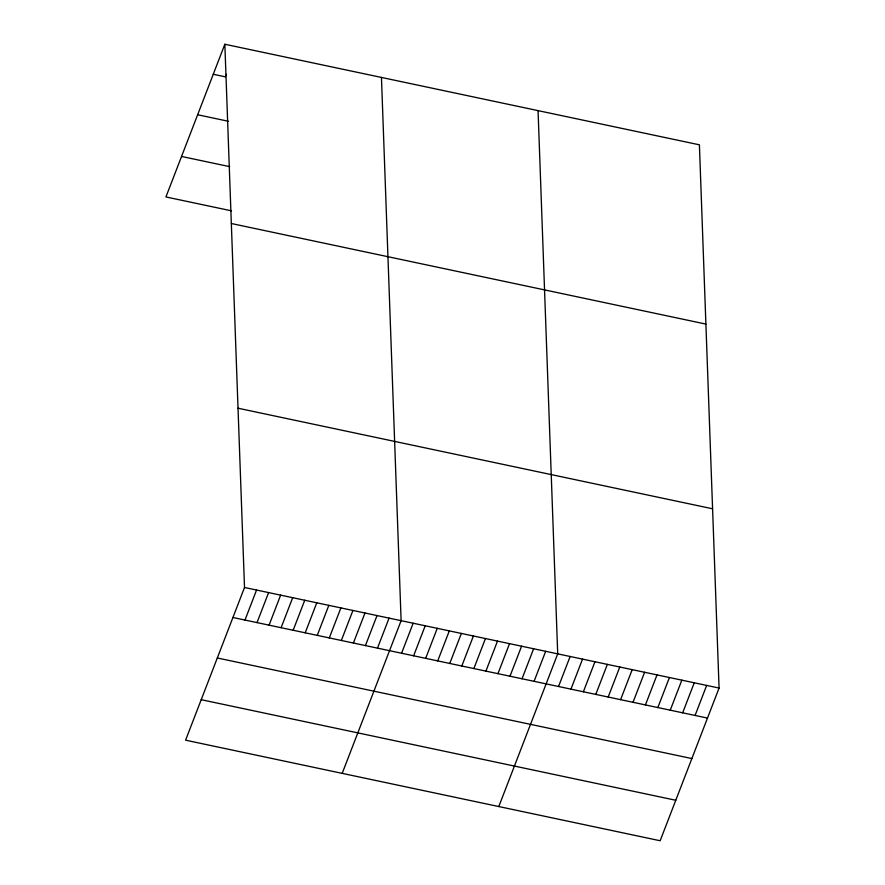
<?xml version="1.0" encoding="UTF-8"?>
<svg xmlns="http://www.w3.org/2000/svg" width="885" height="885" viewBox="0 0 885 885"><rect width="100%" height="100%" fill="white"/><g stroke="black" fill="none" stroke-linecap="round" stroke-linejoin="round"><path stroke-width="1.33" d="M224.845 44.25L244.514 587.485L185.596 740.181L660.155 840.75L719.074 688.054L699.404 144.819L224.845 44.25L165.926 196.946L231.516 210.84M226.283 74.318L225.31 76.818L213.274 74.263M244.979 620.053L256.561 590.041M257.026 622.609L268.598 592.596M269.062 625.164L280.645 595.14M281.109 627.708L292.692 597.696M293.156 630.264L304.739 600.251M305.203 632.819L316.786 602.807M317.25 635.375L328.833 605.351M329.297 637.93L340.88 607.906M341.344 640.475L352.927 610.462M353.392 643.03L364.974 613.017M365.439 645.585L377.021 615.573M377.486 648.141L389.068 618.117M342.196 773.368L401.115 620.673L381.457 77.438M401.58 653.241L413.162 623.228M413.627 655.796L425.209 625.783M425.674 658.351L437.256 628.328M437.721 660.907L449.303 630.883M449.768 663.451L461.351 633.439M461.815 666.007L473.398 635.994M473.862 668.562L485.445 638.55M485.909 671.118L497.492 641.094M497.945 673.662L509.528 643.649M509.992 676.217L521.575 646.205M522.039 678.773L533.622 648.76M534.086 681.328L545.669 651.305M498.797 806.556L557.716 653.86L538.058 110.625M558.546 686.506L570.128 656.493M570.958 689.138L582.54 659.126M583.37 691.771L594.952 661.759M595.782 694.404L607.364 664.381M608.194 697.026L619.777 667.013M620.606 699.659L632.189 669.646M633.018 702.292L644.601 672.279M645.431 704.925L657.013 674.901M657.843 707.546L669.425 677.534M670.255 710.179L681.837 680.167M682.667 712.812L694.249 682.8M695.079 715.445L706.661 685.421M197.643 114.751L228.43 121.278M181.558 156.457L229.735 166.668M231.339 223.518L705.898 324.087M238.021 408.217L712.58 508.786M244.514 587.485L719.074 688.054M232.932 617.498L707.491 718.078M217.312 657.986L691.86 758.556M201.216 699.692L675.775 800.261"/></g></svg>
